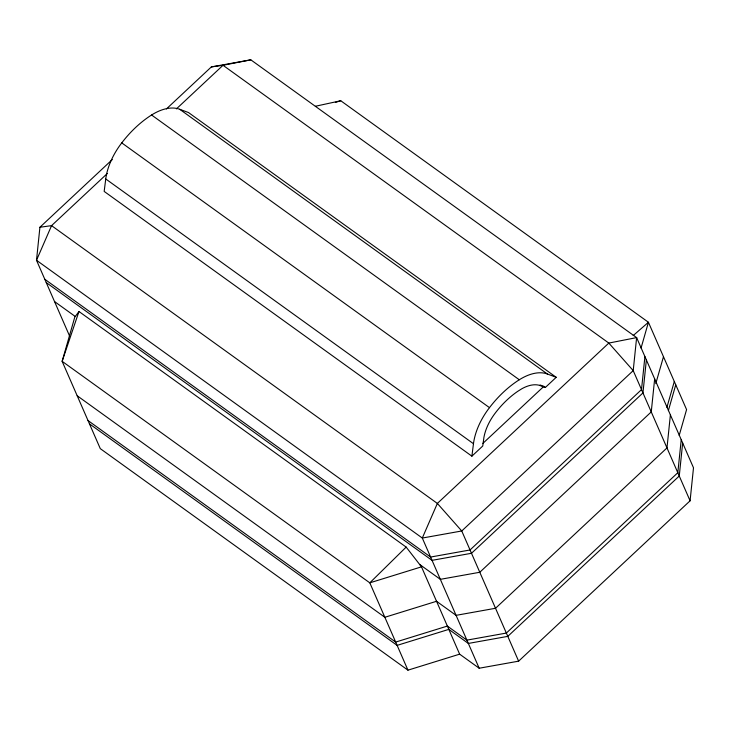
<?xml version="1.0" encoding="UTF-8"?>
<svg xmlns="http://www.w3.org/2000/svg" width="730" height="730" viewBox="0 0 730 730"><rect width="100%" height="100%" fill="white"/><g stroke="black" fill="none" stroke-linecap="round" stroke-linejoin="round"><path stroke-width="1.09" d="M112.329 159.532L39.913 227.258L36.5 260.272L69.815 336.539M644.918 356.605L641.506 389.619L470.047 549.973L430.6 557.045L44.795 279.262M646.369 359.908L642.947 392.923L471.498 553.276L432.041 560.348L46.245 282.574M654.664 378.897L651.251 411.912L479.792 572.265L440.345 579.337L419.604 564.409M670.395 414.905L666.983 447.919L495.524 608.273L456.067 615.344L436.54 601.283L384.856 617.279L77.188 395.76M681.227 439.697L677.814 472.711L506.355 633.065L466.899 640.137L447.371 626.066L395.687 642.072L88.02 420.553M682.669 443L679.256 476.015L507.797 636.368L468.35 643.44L448.813 629.379L397.129 645.375L89.462 423.856M459.644 654.162L407.96 670.167L100.293 448.649L62.141 361.323L74.761 317.194L78.968 311.5L406.163 547.089L421.493 566.845L459.644 654.162L479.181 668.233L518.629 661.161L690.087 500.807L693.5 467.793L636.624 337.607L250.819 59.833L211.371 66.904L166.431 108.934M105.75 178.959L104.171 191.415L471.89 456.168L482.758 446.012L483.926 437.325A38.225 22.064 -54.2 0 1 493.845 414.978L495.469 412.788A62.899 36.299 -54.2 0 1 517.78 391.307L521.831 388.762A37.13 21.425 -54.2 0 1 539.105 385.239L545.346 387.466L556.214 377.31L188.495 112.548L179.68 109.263A50.781 29.3 -54.2 0 0 151.575 115.002A76.55 44.183 -54.2 0 0 121.755 142.888A51.876 29.939 -54.2 0 0 105.75 178.959L473.469 443.721L471.89 456.168M641.049 348.101L648.432 322.268L340.764 100.749L315.369 106.27M655.786 383.615L663.479 356.705M666.919 407.331L674.301 381.498M668.37 410.634L675.752 384.801M679.192 435.427L686.583 409.594L648.432 322.268L633.193 335.563M78.968 311.5L62.141 361.323L369.809 582.841L407.96 670.167M406.163 547.089L369.809 582.841L421.493 566.845M107.328 173.494L51.565 225.643L36.5 260.272L422.305 538.046L479.181 668.233M176.414 108.889L223.024 65.289L250.819 59.833M482.895 443.384L543.841 386.38L545.346 387.466M335.38 102.419L340.764 100.749M211.371 66.904L223.024 65.289L608.82 343.073L633.211 370.621L690.087 500.807M39.913 227.258L51.565 225.643L437.361 503.426L461.752 530.975L518.629 661.161M179.68 109.263L547.4 374.015L556.214 377.31M540.091 384.984L543.841 386.38M151.575 115.002L519.295 379.764A50.781 29.3 -54.2 0 1 547.4 374.015M121.755 142.888L489.483 407.65A51.876 29.939 -54.2 0 0 473.469 443.721M54.54 301.563L75.281 316.491M489.483 407.65A76.55 44.183 -54.2 0 1 519.295 379.764M636.624 337.607L633.211 370.621L461.752 530.975L422.305 538.046L437.361 503.426L608.82 343.073L636.624 337.607"/></g></svg>
